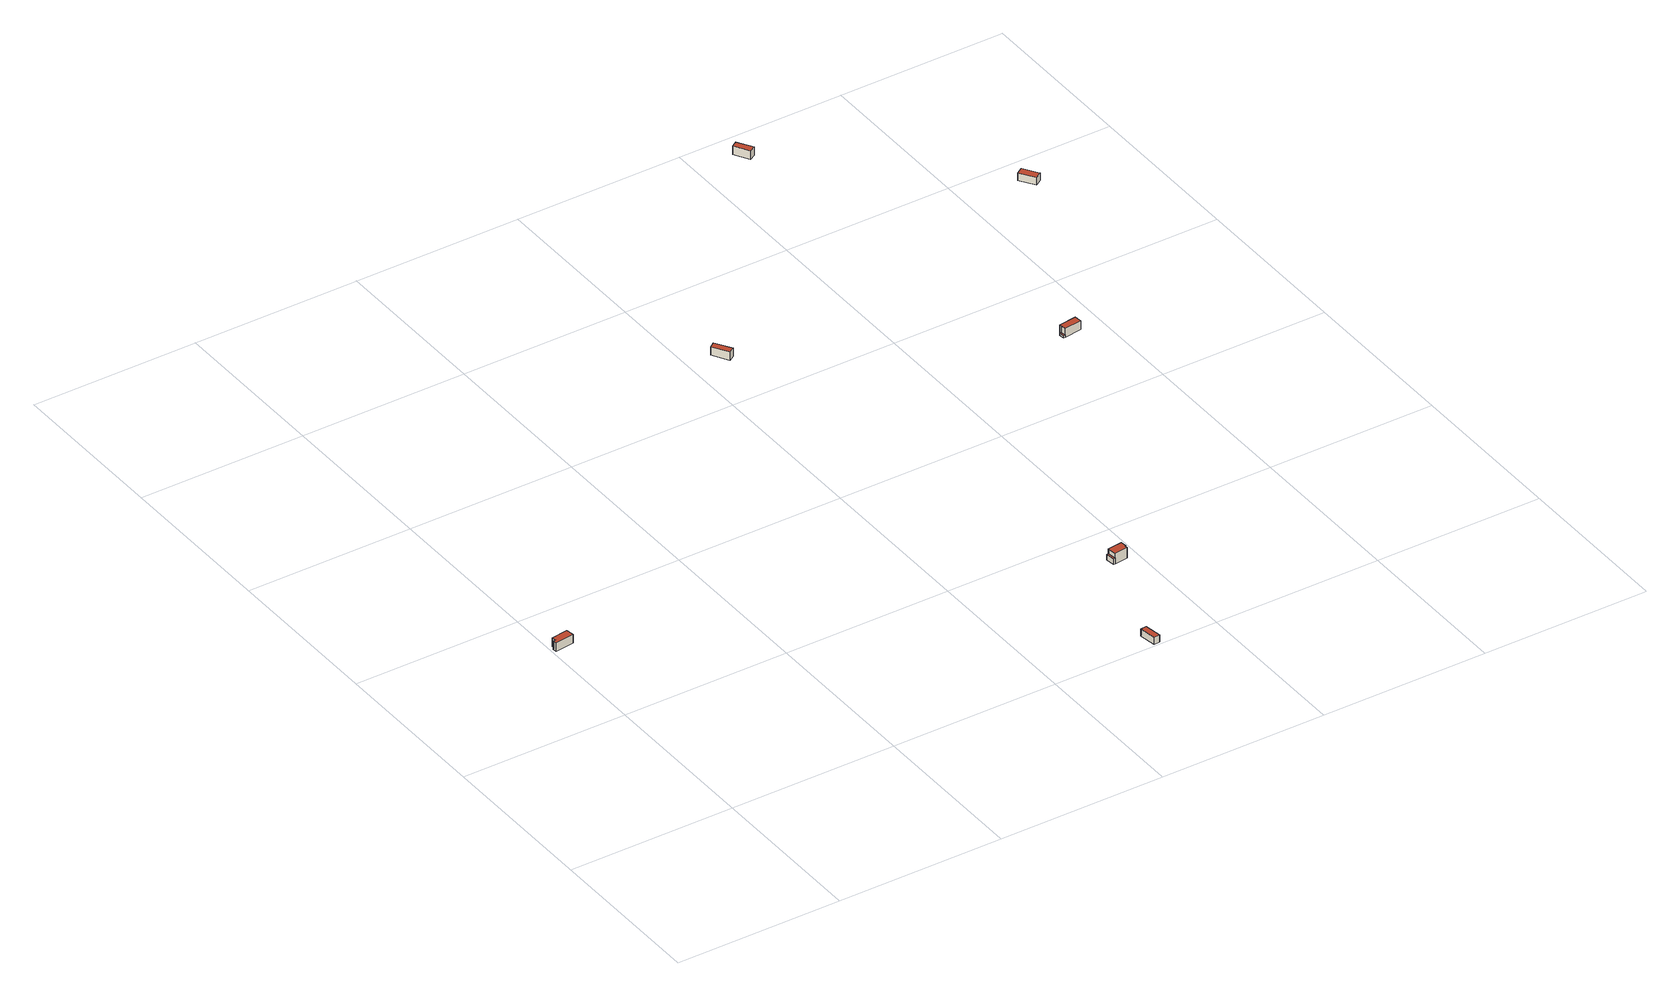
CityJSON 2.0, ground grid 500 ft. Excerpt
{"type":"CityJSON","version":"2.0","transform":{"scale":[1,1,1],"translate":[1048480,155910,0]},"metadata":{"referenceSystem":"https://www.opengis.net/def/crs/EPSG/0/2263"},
"CityObjects":{
"building1":{"type":"Building","attributes":{"name":"Bldg_1210003308","BIN":"4533014"},"geometry":[{"type":"MultiSurface","lod":"2","boundaries":[[[0,1,2,3,4,5]],[[6,7,8,9,10,11]],[[0,5,11,10]],[[1,0,10,9]],[[2,1,9,8]],[[3,2,8,7]],[[4,3,7,6]],[[5,4,6,11]]],"semantics":{"surfaces":[{"type":"RoofSurface","BIN":"4533014"},{"type":"GroundSurface"},{"type":"WallSurface"}],"values":[0,1,2,2,2,2,2,2]}}]},
"building2":{"type":"Building","attributes":{"name":"Bldg_1210007307","BIN":"4529842"},"geometry":[{"type":"MultiSurface","lod":"2","boundaries":[[[12,13,14,15]],[[16,17,18,19]],[[12,15,19,18]],[[13,12,18,17]],[[14,13,17,16]],[[15,14,16,19]]],"semantics":{"surfaces":[{"type":"RoofSurface","BIN":"4529842"},{"type":"GroundSurface"},{"type":"WallSurface"}],"values":[0,1,2,2,2,2]}}]},
"building3":{"type":"Building","attributes":{"name":"Bldg_1210009398","BIN":"4301613"},"geometry":[{"type":"MultiSurface","lod":"2","boundaries":[[[20,21,22,23]],[[24,25,26,27,28,29]],[[30,31,32,33,34,35,36,37]],[[28,27,37,36]],[[29,28,36,35]],[[24,29,35,34]],[[25,24,34,33]],[[21,20,33,32]],[[22,21,32,31]],[[23,22,31,30]],[[27,26,30,37]],[[23,26,25,20]]],"semantics":{"surfaces":[{"type":"RoofSurface","BIN":"4301613"},{"type":"GroundSurface"},{"type":"WallSurface"}],"values":[0,0,1,2,2,2,2,2,2,2,2,2]}}]},
"building4":{"type":"Building","attributes":{"name":"Bldg_1210011412","BIN":"4531134"},"geometry":[{"type":"MultiSurface","lod":"2","boundaries":[[[38,39,40,41]],[[42,43,44,45]],[[41,40,45,44]],[[38,41,44,43]],[[39,38,43,42]],[[40,39,42,45]]],"semantics":{"surfaces":[{"type":"RoofSurface","BIN":"4531134"},{"type":"GroundSurface"},{"type":"WallSurface"}],"values":[0,1,2,2,2,2]}}]},
"building5":{"type":"Building","attributes":{"name":"Bldg_1210015415","BIN":"4301457"},"geometry":[{"type":"MultiSurface","lod":"2","boundaries":[[[46,47,48,49]],[[50,51,52,53,54]],[[55,56,57,58,59,60,61]],[[50,54,61,60]],[[51,50,60,59]],[[52,51,59,58]],[[47,46,58,57]],[[48,47,57,56]],[[49,48,56,55]],[[54,53,55,61]],[[49,53,52,46]]],"semantics":{"surfaces":[{"type":"RoofSurface","BIN":"4301457"},{"type":"GroundSurface"},{"type":"WallSurface"}],"values":[0,0,1,2,2,2,2,2,2,2,2]}}]},
"building6":{"type":"Building","attributes":{"name":"Bldg_1210007344","BIN":"4311129"},"geometry":[{"type":"MultiSurface","lod":"2","boundaries":[[[62,63,64,65]],[[66,67,68,69]],[[65,64,69,68]],[[62,65,68,67]],[[63,62,67,66]],[[64,63,66,69]]],"semantics":{"surfaces":[{"type":"RoofSurface","BIN":"4311129"},{"type":"GroundSurface"},{"type":"WallSurface"}],"values":[0,1,2,2,2,2]}}]},
"building7":{"type":"Building","attributes":{"name":"Bldg_1210005750","BIN":"4589785"},"geometry":[{"type":"MultiSurface","lod":"2","boundaries":[[[70,71,72,73,74]],[[75,76,77,78,79]],[[70,74,79,78]],[[71,70,78,77]],[[72,71,77,76]],[[73,72,76,75]],[[74,73,75,79]]],"semantics":{"surfaces":[{"type":"RoofSurface","BIN":"4589785"},{"type":"GroundSurface"},{"type":"WallSurface"}],"values":[0,1,2,2,2,2,2]}}]}
},
"vertices":[
[64,866,33],[15,859,33],[17,846,33],[9,845,33],[11,834,33],[68,842,33],[11,834,6],[9,845,6],[17,846,6],[15,859,6],[64,866,6],[68,842,6],
[1322,59,28],[1304,56,28],[1312,6,28],[1330,8,28],[1312,6,6],[1304,56,6],[1322,59,6],[1330,8,6],
[1425,389,24],[1419,388,24],[1423,361,24],[1428,362,24],[1468,394,39],[1425,389,39],[1428,362,39],[1468,367,39],[1467,377,39],[1470,377,39],[1428,362,6],[1423,361,6],[1419,388,6],[1425,389,6],[1468,394,6],[1470,377,6],[1467,377,6],[1468,367,6],
[1084,1716,43],[1068,1705,43],[1098,1658,43],[1114,1668,43],[1068,1705,17],[1084,1716,17],[1114,1668,17],[1098,1658,17],
[1880,1293,14],[1875,1292,14],[1877,1276,14],[1882,1277,14],[1932,1306,34],[1879,1299,34],[1880,1293,34],[1882,1277,34],[1935,1284,34],[1882,1277,7],[1877,1276,7],[1875,1292,7],[1880,1293,7],[1879,1299,7],[1932,1306,7],[1935,1284,7],
[1632,2436,40],[1616,2426,40],[1643,2382,40],[1660,2392,40],[1616,2426,13],[1632,2436,13],[1660,2392,13],[1643,2382,13],
[2185,1938,34],[2167,1926,34],[2196,1882,34],[2214,1893,34],[2213,1895,34],[2214,1893,10],[2196,1882,10],[2167,1926,10],[2185,1938,10],[2213,1895,10]
]}
